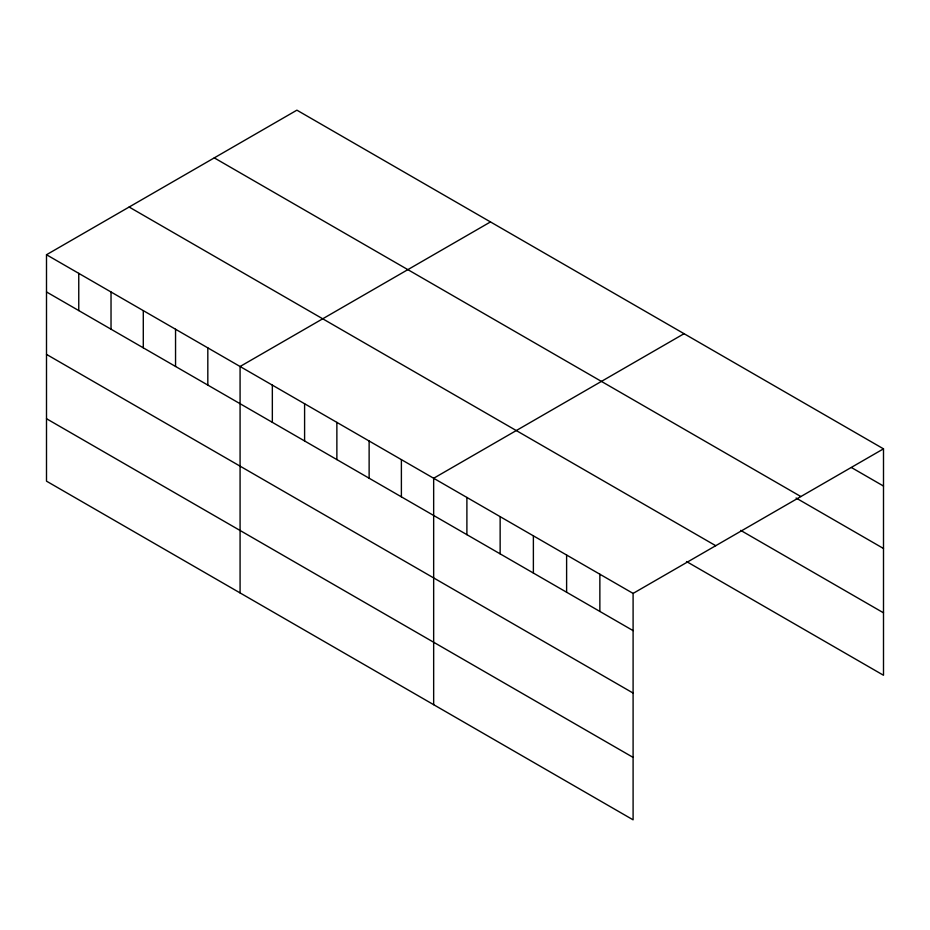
<?xml version="1.0" encoding="UTF-8"?>
<svg xmlns="http://www.w3.org/2000/svg" width="930" height="930" viewBox="0 0 930 930"><rect width="100%" height="100%" fill="white"/><g stroke="black" fill="none" stroke-linecap="round" stroke-linejoin="round"><path stroke-width="1.4" d="M46.5 254.739L633.098 593.41L633.098 819.83L46.5 481.159L46.5 254.739L296.903 110.17L883.5 448.841L883.5 675.261L686.514 561.534M490.482 221.933L240.08 366.501L240.08 592.922M684.062 333.696L433.659 478.264L433.659 704.684M633.098 593.41L883.5 448.841M851.485 467.569L883.5 486.053M214.272 157.879L800.87 496.55M796.092 498.027L883.5 548.491M740.687 530.379L883.5 612.823M129.131 207.03L715.728 545.701M46.5 291.95L633.098 630.621M46.5 354.388L633.098 693.059M46.5 418.721L633.098 757.392M599.862 574.217L599.862 611.429M566.614 555.024L566.614 592.236M533.378 535.831L533.378 573.043M500.142 516.638L500.142 553.862M466.895 497.445L466.895 534.669M401.388 459.629L401.388 496.853M369.129 441.006L369.129 478.218M336.869 422.383L336.869 459.594M304.598 403.748L304.598 440.971M272.339 385.125L272.339 422.336M207.82 347.867L207.82 385.09M175.549 329.243L175.549 366.455M143.29 310.62L143.29 347.832M111.03 291.985L111.03 329.208M78.759 273.362L78.759 310.574"/></g></svg>
